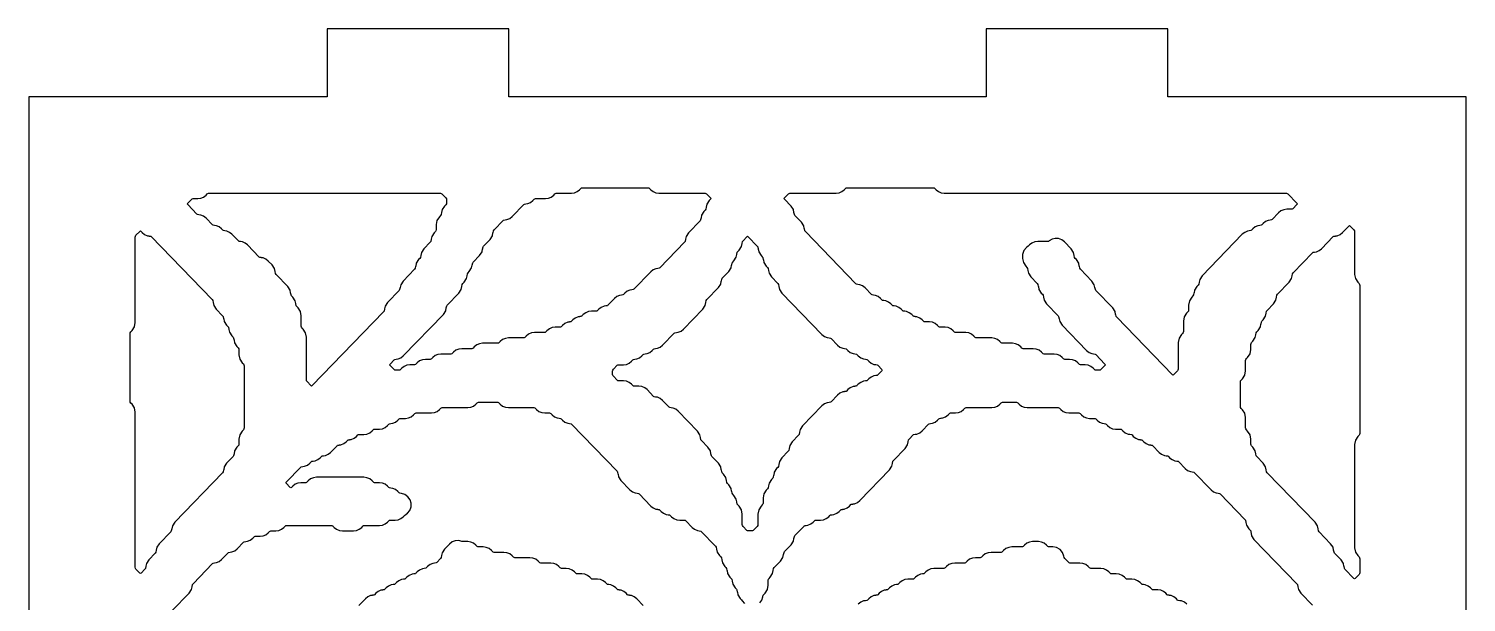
# Model space of a CAD drawing. Header units: millimetres. Extents: x 10 to 410, y 18 to 283.
# Drawn here: x 10 to 73.3, y 121.8 to 147 of the extents above; entities that cross this region are included whole.
import ezdxf

# ---------------------------------------------------------------- set-up
doc = ezdxf.new("R2010")
doc.units = ezdxf.units.MM
doc.layers.add('CUT', color=1, linetype='Continuous')

msp = doc.modelspace()

# ---------------------------------------------------------------- linework, layer by layer
at = {"layer": 'CUT'}
for points in [[(52.134, 21), (60.134, 21), (60.134, 24), (73.2679, 24), (73.2679, 144), (60.134, 144), (60.134, 147), (52.134, 147), (52.134, 144), (31.134, 144), (31.134, 147), (23.134, 147), (23.134, 144), (10, 144), (10, 24), (23.134, 24), (23.134, 21), (31.134, 21), (31.134, 24), (52.134, 24)], [(26.0809, 132.4307), (26.1059, 132.4505), (26.1707, 132.4592), (26.1704, 132.4614), (26.2527, 132.4725), (26.3753, 132.5244), (26.4799, 132.6069), (28.2471, 134.4314), (28.3514, 134.5916), (28.3759, 134.7176), (28.3787, 134.717), (28.3966, 134.8091), (28.4215, 134.8473), (28.9322, 135.3746), (29.0365, 135.5348), (29.0611, 135.6607), (29.0639, 135.6602), (29.0818, 135.7523), (29.1066, 135.7904), (29.1606, 135.8462), (29.2649, 136.0064), (29.2894, 136.1323), (29.2922, 136.1318), (29.3102, 136.2238), (29.335, 136.262), (29.389, 136.3177), (29.4933, 136.478), (29.5178, 136.6039), (29.5206, 136.6034), (29.5385, 136.6954), (29.5634, 136.7336), (29.8457, 137.0251), (29.95, 137.1853), (29.9746, 137.3113), (29.9774, 137.3107), (29.9953, 137.4028), (30.0202, 137.441), (30.3025, 137.7325), (30.4068, 137.8927), (30.4313, 138.0186), (30.4341, 138.0181), (30.4521, 138.1102), (30.4769, 138.1483), (30.8769, 138.5612), (30.9019, 138.581), (30.9667, 138.5897), (30.9664, 138.5919), (31.0487, 138.603), (31.1713, 138.6549), (31.2759, 138.7374), (31.7904, 139.2686), (31.8154, 139.2884), (31.8802, 139.2971), (31.8799, 139.2993), (31.9622, 139.3104), (32.0848, 139.3623), (32.1894, 139.4448), (32.2471, 139.5044), (32.2722, 139.5242), (32.3038, 139.5284), (32.7437, 139.5284), (32.8757, 139.5462), (32.9983, 139.5981), (33.1029, 139.6806), (33.1607, 139.7402), (33.1857, 139.76), (33.2174, 139.7642), (33.8856, 139.7642), (34.0176, 139.7819), (34.1402, 139.8339), (34.2448, 139.9163), (34.3026, 139.976), (34.3276, 139.9957), (34.3593, 140), (37.2613, 140), (37.293, 139.9957), (37.318, 139.976), (37.3758, 139.9163), (37.4803, 139.8339), (37.603, 139.7819), (37.7349, 139.7642), (39.7735, 139.7642), (39.8051, 139.76), (39.8302, 139.7402), (40.0085, 139.5561), (40.0281, 139.5284), (40.0085, 139.5007), (39.9478, 139.438), (39.8435, 139.2778), (39.819, 139.1519), (39.8162, 139.1524), (39.7982, 139.0604), (39.7734, 139.0222), (39.7194, 138.9665), (39.6151, 138.8063), (39.5906, 138.6803), (39.5878, 138.6809), (39.5698, 138.5888), (39.545, 138.5506), (39.0343, 138.0233), (38.93, 137.8631), (38.9054, 137.7371), (38.9026, 137.7377), (38.8847, 137.6456), (38.8599, 137.6075), (37.7748, 136.4872), (37.7497, 136.4674), (37.6849, 136.4587), (37.6852, 136.4565), (37.603, 136.4454), (37.4803, 136.3935), (37.3758, 136.311), (36.6329, 135.544), (36.6078, 135.5243), (36.543, 135.5155), (36.5433, 135.5133), (36.4611, 135.5023), (36.3384, 135.4503), (36.2339, 135.3679), (36.1761, 135.3082), (36.1511, 135.2885), (36.0863, 135.2798), (36.0866, 135.2775), (36.0043, 135.2665), (35.8817, 135.2145), (35.7771, 135.1321), (35.491, 134.8367), (35.4659, 134.8169), (35.4011, 134.8082), (35.4014, 134.806), (35.3192, 134.7949), (35.1965, 134.743), (35.092, 134.6605), (35.0342, 134.6009), (35.0092, 134.5811), (34.9775, 134.5768), (34.766, 134.5768), (34.634, 134.5591), (34.5114, 134.5072), (34.4068, 134.4247), (34.3491, 134.3651), (34.324, 134.3453), (34.2592, 134.3366), (34.2595, 134.3344), (34.1773, 134.3233), (34.0546, 134.2714), (33.9501, 134.1889), (33.8923, 134.1293), (33.8673, 134.1095), (33.8025, 134.1008), (33.8028, 134.0986), (33.7205, 134.0875), (33.5979, 134.0356), (33.4933, 133.9531), (33.4356, 133.8935), (33.4105, 133.8737), (33.3789, 133.8695), (33.1673, 133.8695), (33.0354, 133.8517), (32.9127, 133.7998), (32.8082, 133.7173), (32.7504, 133.6577), (32.7254, 133.6379), (32.6937, 133.6337), (32.2538, 133.6337), (32.1218, 133.616), (31.9992, 133.564), (31.8947, 133.4815), (31.8369, 133.4219), (31.8118, 133.4021), (31.7802, 133.3979), (31.1119, 133.3979), (30.9799, 133.3802), (30.8573, 133.3282), (30.7528, 133.2458), (30.695, 133.1861), (30.6699, 133.1664), (30.6383, 133.1621), (29.97, 133.1621), (29.838, 133.1444), (29.7154, 133.0924), (29.6109, 133.01), (29.5531, 132.9503), (29.528, 132.9306), (29.4964, 132.9263), (29.0565, 132.9263), (28.9245, 132.9086), (28.8019, 132.8566), (28.6973, 132.7742), (28.6396, 132.7145), (28.6145, 132.6948), (28.5829, 132.6905), (28.143, 132.6905), (28.011, 132.6728), (27.8884, 132.6209), (27.7838, 132.5384), (27.7261, 132.4788), (27.701, 132.459), (27.6694, 132.4547), (27.4578, 132.4547), (27.3259, 132.437), (27.2032, 132.3851), (27.0987, 132.3026), (27.0409, 132.243), (27.0159, 132.2232), (26.9842, 132.2189), (26.7727, 132.2189), (26.6407, 132.2012), (26.5181, 132.1493), (26.4135, 132.0668), (26.3558, 132.0072), (26.3307, 131.9874), (26.2991, 131.9832), (26.1376, 131.9832), (26.1059, 131.9874), (26.0809, 132.0072), (25.9026, 132.1913), (25.883, 132.2189), (25.9026, 132.2466)], [(43.4377, 139.7402), (43.4628, 139.76), (43.4945, 139.7642), (45.533, 139.7642), (45.665, 139.7819), (45.7876, 139.8339), (45.8922, 139.9163), (45.9499, 139.976), (45.975, 139.9957), (46.0066, 140), (49.8222, 140), (49.8539, 139.9957), (49.8789, 139.976), (49.9367, 139.9163), (50.0412, 139.8339), (50.1639, 139.7819), (50.2958, 139.7642), (65.3521, 139.7642), (65.3837, 139.76), (65.4088, 139.7402), (65.8154, 139.3203), (65.835, 139.2926), (65.8154, 139.2649), (65.6371, 139.0809), (65.6121, 139.0611), (65.5804, 139.0568), (65.3689, 139.0568), (65.2369, 139.0391), (65.1143, 138.9872), (65.0098, 138.9047), (64.7236, 138.6093), (64.6985, 138.5895), (64.6338, 138.5808), (64.6341, 138.5786), (64.5518, 138.5675), (64.4292, 138.5156), (64.3246, 138.4331), (64.2669, 138.3735), (64.2418, 138.3537), (64.177, 138.345), (64.1773, 138.3428), (64.095, 138.3317), (63.9724, 138.2798), (63.8679, 138.1973), (63.8101, 138.1377), (63.785, 138.1179), (63.7202, 138.1092), (63.7205, 138.107), (63.6383, 138.096), (63.5157, 138.044), (63.4111, 137.9615), (61.6439, 136.137), (61.5396, 135.9768), (61.515, 135.8508), (61.5123, 135.8514), (61.4943, 135.7593), (61.4695, 135.7211), (61.4155, 135.6654), (61.3112, 135.5052), (61.2867, 135.3793), (61.2839, 135.3798), (61.2659, 135.2877), (61.2411, 135.2496), (61.1871, 135.1938), (61.0828, 135.0336), (61.0463, 134.846), (61.0463, 134.6251), (61.0376, 134.5804), (61.0127, 134.5422), (60.9587, 134.4865), (60.8544, 134.3263), (60.8179, 134.1386), (60.8179, 133.6819), (60.8092, 133.6372), (60.7843, 133.599), (60.7304, 133.5433), (60.6261, 133.3831), (60.5895, 133.1954), (60.5895, 132.0314), (60.5808, 131.9867), (60.5559, 131.9485), (60.3891, 131.7762), (60.3611, 131.7554), (60.3332, 131.7762), (57.8825, 134.3064), (57.8577, 134.3446), (57.8397, 134.4366), (57.8369, 134.4361), (57.8124, 134.562), (57.7081, 134.7223), (56.969, 135.4854), (56.9441, 135.5235), (56.9262, 135.6156), (56.9234, 135.615), (56.8989, 135.741), (56.7946, 135.9012), (56.2839, 136.4285), (56.259, 136.4667), (56.2411, 136.5587), (56.2383, 136.5582), (56.2137, 136.6841), (56.1094, 136.8444), (56.0555, 136.9001), (56.0306, 136.9383), (56.0127, 137.0303), (56.0099, 137.0298), (55.9854, 137.1557), (55.8811, 137.3159), (55.5795, 137.6273), (55.4634, 137.7164), (55.3264, 137.768), (55.1803, 137.7778), (55.0377, 137.7449), (54.9107, 137.672), (54.8782, 137.6464), (54.8466, 137.6421), (54.4067, 137.6421), (54.2747, 137.6244), (54.1521, 137.5724), (54.0475, 137.49), (53.9898, 137.4303), (53.9193, 137.3747), (53.7995, 137.2383), (53.7363, 137.0681), (53.7381, 136.8865), (53.7473, 136.8391), (53.7501, 136.8397), (53.7747, 136.7137), (53.879, 136.5535), (53.9329, 136.4978), (53.9578, 136.4596), (53.9757, 136.3676), (53.9785, 136.3681), (54.003, 136.2422), (54.1073, 136.082), (54.3897, 135.7904), (54.4145, 135.7523), (54.4325, 135.6602), (54.4353, 135.6607), (54.4598, 135.5348), (54.5641, 135.3746), (54.6181, 135.3189), (54.6429, 135.2807), (54.6609, 135.1886), (54.6636, 135.1892), (54.6882, 135.0632), (54.7925, 134.903), (55.3032, 134.3757), (55.3281, 134.3375), (55.346, 134.2455), (55.3488, 134.246), (55.3733, 134.1201), (55.4776, 133.9598), (56.5597, 132.8427), (56.6643, 132.7602), (56.7869, 132.7083), (56.8691, 132.6972), (56.8688, 132.695), (56.9336, 132.6863), (56.9587, 132.6665), (57.3654, 132.2466), (57.385, 132.2189), (57.3654, 132.1913), (57.1871, 132.0072), (57.162, 131.9874), (57.1304, 131.9832), (56.9689, 131.9832), (56.9372, 131.9874), (56.9122, 132.0072), (56.8544, 132.0668), (56.7498, 132.1493), (56.6272, 132.2012), (56.4953, 132.2189), (56.2837, 132.2189), (56.2521, 132.2232), (56.227, 132.243), (56.1693, 132.3026), (56.0647, 132.3851), (55.9421, 132.437), (55.8101, 132.4547), (55.5986, 132.4547), (55.567, 132.459), (55.5419, 132.4788), (55.4841, 132.5384), (55.3796, 132.6209), (55.257, 132.6728), (55.125, 132.6905), (54.6851, 132.6905), (54.6534, 132.6948), (54.6284, 132.7145), (54.5706, 132.7742), (54.466, 132.8566), (54.3434, 132.9086), (54.2115, 132.9263), (53.7716, 132.9263), (53.7399, 132.9306), (53.7148, 132.9503), (53.6571, 133.01), (53.5525, 133.0924), (53.4299, 133.1444), (53.2979, 133.1621), (52.858, 133.1621), (52.8264, 133.1664), (52.8013, 133.1861), (52.7436, 133.2458), (52.639, 133.3282), (52.5164, 133.3802), (52.3844, 133.3979), (51.7161, 133.3979), (51.6845, 133.4021), (51.6594, 133.4219), (51.6017, 133.4815), (51.4971, 133.564), (51.3745, 133.616), (51.2425, 133.6337), (50.8026, 133.6337), (50.771, 133.6379), (50.7459, 133.6577), (50.6881, 133.7173), (50.5836, 133.7998), (50.461, 133.8517), (50.329, 133.8695), (50.1175, 133.8695), (50.0858, 133.8737), (50.0608, 133.8935), (50.003, 133.9531), (49.8984, 134.0356), (49.7758, 134.0875), (49.6439, 134.1053), (49.4323, 134.1053), (49.4007, 134.1095), (49.3756, 134.1293), (49.3179, 134.1889), (49.2133, 134.2714), (49.0907, 134.3233), (49.0084, 134.3344), (49.0087, 134.3366), (48.9439, 134.3453), (48.9189, 134.3651), (48.8611, 134.4247), (48.7565, 134.5072), (48.6339, 134.5591), (48.5517, 134.5702), (48.552, 134.5724), (48.4872, 134.5811), (48.4621, 134.6009), (48.4043, 134.6605), (48.2998, 134.743), (48.1772, 134.7949), (48.0949, 134.806), (48.0952, 134.8082), (48.0304, 134.8169), (48.0053, 134.8367), (47.9476, 134.8963), (47.843, 134.9787), (47.7204, 135.0307), (47.6381, 135.0417), (47.6384, 135.044), (47.5737, 135.0527), (47.5486, 135.0724), (47.4908, 135.1321), (47.3863, 135.2145), (47.2637, 135.2665), (47.1814, 135.2775), (47.1817, 135.2798), (47.1169, 135.2885), (47.0918, 135.3082), (46.8057, 135.6037), (46.7011, 135.6861), (46.5785, 135.7381), (46.4962, 135.7491), (46.4965, 135.7513), (46.4318, 135.76), (46.4067, 135.7798), (44.1797, 138.079), (44.1549, 138.1172), (44.1369, 138.2093), (44.1341, 138.2087), (44.1096, 138.3347), (44.0053, 138.4949), (43.723, 138.7864), (43.6981, 138.8246), (43.6802, 138.9166), (43.6774, 138.9161), (43.6528, 139.042), (43.5485, 139.2023), (43.2595, 139.5007), (43.2399, 139.5284), (43.2595, 139.5561)], [(17.1741, 139.5044), (17.1991, 139.5242), (17.2308, 139.5284), (17.4423, 139.5284), (17.5743, 139.5462), (17.6969, 139.5981), (17.8014, 139.6806), (17.8592, 139.7402), (17.8843, 139.76), (17.9159, 139.7642), (28.1261, 139.7642), (28.1578, 139.76), (28.1828, 139.7402), (28.3544, 139.5631), (28.3792, 139.5249), (28.3879, 139.4802), (28.3879, 139.3409), (28.3792, 139.2962), (28.3544, 139.258), (28.3004, 139.2023), (28.1961, 139.042), (28.1716, 138.9161), (28.1688, 138.9166), (28.1508, 138.8246), (28.126, 138.7864), (28.072, 138.7307), (27.9677, 138.5705), (27.9312, 138.3828), (27.9312, 138.1619), (27.9225, 138.1172), (27.8976, 138.079), (27.8436, 138.0233), (27.7393, 137.8631), (27.7148, 137.7371), (27.712, 137.7377), (27.6941, 137.6456), (27.6692, 137.6075), (27.3869, 137.3159), (27.2826, 137.1557), (27.2581, 137.0298), (27.2553, 137.0303), (27.2373, 136.9383), (27.2125, 136.9001), (27.1585, 136.8444), (27.0542, 136.6841), (27.0297, 136.5582), (27.0269, 136.5587), (27.0089, 136.4667), (26.9841, 136.4285), (26.4734, 135.9012), (26.3691, 135.741), (26.3445, 135.615), (26.3417, 135.6156), (26.3238, 135.5235), (26.299, 135.4854), (25.7882, 134.958), (25.6839, 134.7978), (25.6594, 134.6719), (25.6566, 134.6724), (25.6387, 134.5804), (25.6138, 134.5422), (22.478, 131.3046), (22.4501, 131.2838), (22.4221, 131.3046), (22.2552, 131.4769), (22.2304, 131.5151), (22.2217, 131.5598), (22.2217, 133.4312), (22.1851, 133.6189), (22.0808, 133.7791), (22.0269, 133.8348), (22.002, 133.873), (21.9933, 133.9177), (21.9933, 134.3744), (21.9568, 134.562), (21.8524, 134.7223), (21.7985, 134.778), (21.7736, 134.8162), (21.7557, 134.9082), (21.7529, 134.9077), (21.7284, 135.0336), (21.6241, 135.1938), (21.5701, 135.2496), (21.5452, 135.2877), (21.5273, 135.3798), (21.5245, 135.3793), (21.5, 135.5052), (21.3957, 135.6654), (20.885, 136.1927), (20.8601, 136.2309), (20.8422, 136.323), (20.8394, 136.3224), (20.8149, 136.4484), (20.7106, 136.6086), (20.542, 136.7826), (20.4374, 136.8651), (20.3148, 136.917), (20.2325, 136.9281), (20.2328, 136.9303), (20.1681, 136.939), (20.143, 136.9588), (19.6285, 137.49), (19.5239, 137.5724), (19.4013, 137.6244), (19.319, 137.6354), (19.3193, 137.6377), (19.2545, 137.6464), (19.2295, 137.6661), (18.9433, 137.9615), (18.8388, 138.044), (18.7162, 138.096), (18.6339, 138.107), (18.6342, 138.1092), (18.5694, 138.1179), (18.5443, 138.1377), (18.4866, 138.1973), (18.382, 138.2798), (18.2594, 138.3317), (18.1771, 138.3428), (18.1774, 138.345), (18.1126, 138.3537), (18.0876, 138.3735), (17.8014, 138.6689), (17.6969, 138.7514), (17.5743, 138.8033), (17.492, 138.8144), (17.4923, 138.8166), (17.4275, 138.8253), (17.4024, 138.8451), (16.9958, 139.2649), (16.9762, 139.2926), (16.9958, 139.3203)], [(14.4568, 130.6167), (14.4568, 133.5854), (14.4655, 133.6302), (14.4903, 133.6683), (14.5443, 133.7241), (14.6486, 133.8843), (14.6851, 134.0719), (14.6851, 137.8297), (14.6938, 137.8744), (14.7187, 137.9125), (14.8856, 138.0848), (14.9135, 138.1057), (14.9415, 138.0848), (14.9945, 138.03), (15.0991, 137.9476), (15.2217, 137.8956), (15.304, 137.8846), (15.3037, 137.8823), (15.3685, 137.8736), (15.3935, 137.8539), (18.0773, 135.0831), (18.1021, 135.0449), (18.1201, 134.9528), (18.1229, 134.9534), (18.1474, 134.8274), (18.2517, 134.6672), (18.534, 134.3757), (18.5589, 134.3375), (18.5768, 134.2455), (18.5796, 134.246), (18.6041, 134.1201), (18.7084, 133.9598), (18.7624, 133.9041), (18.7873, 133.8659), (18.8052, 133.7739), (18.808, 133.7744), (18.8325, 133.6485), (18.9368, 133.4883), (18.9908, 133.4325), (19.0157, 133.3944), (19.0336, 133.3023), (19.0364, 133.3029), (19.0609, 133.1769), (19.1652, 133.0167), (19.2192, 132.961), (19.244, 132.9228), (19.2527, 132.8781), (19.2527, 132.6572), (19.2893, 132.4695), (19.3936, 132.3093), (19.4476, 132.2536), (19.4724, 132.2154), (19.4811, 132.1707), (19.4811, 129.4377), (19.4724, 129.393), (19.4476, 129.3548), (19.3936, 129.2991), (19.2893, 129.1389), (19.2527, 128.9512), (19.2527, 128.7303), (19.244, 128.6856), (19.2192, 128.6475), (19.1652, 128.5917), (19.0609, 128.4315), (19.0364, 128.3056), (19.0336, 128.3061), (19.0157, 128.2141), (18.9908, 128.1759), (18.7084, 127.8844), (18.6041, 127.7241), (18.5796, 127.5982), (18.5768, 127.5987), (18.5589, 127.5067), (18.534, 127.4685), (16.4246, 125.2907), (16.3203, 125.1305), (16.2958, 125.0045), (16.293, 125.0051), (16.2751, 124.913), (16.2502, 124.8748), (15.7395, 124.3475), (15.6352, 124.1873), (15.6107, 124.0614), (15.6079, 124.0619), (15.59, 123.9698), (15.5651, 123.9317), (15.2827, 123.6402), (15.1784, 123.4799), (15.1539, 123.354), (15.1511, 123.3545), (15.1332, 123.2625), (15.1083, 123.2243), (14.9415, 123.052), (14.9135, 123.0312), (14.8856, 123.052), (14.7187, 123.2243), (14.6938, 123.2625), (14.6851, 123.3072), (14.6851, 130.1302), (14.6486, 130.3178), (14.5443, 130.478), (14.4903, 130.5338), (14.4655, 130.5719)], [(63.8744, 128.5917), (63.8204, 128.6475), (63.7955, 128.6856), (63.7868, 128.7303), (63.7868, 128.9512), (63.7503, 129.1389), (63.646, 129.2991), (63.592, 129.3548), (63.5672, 129.393), (63.5585, 129.4377), (63.5585, 129.8944), (63.5219, 130.082), (63.4176, 130.2423), (63.3636, 130.298), (63.3388, 130.3362), (63.3301, 130.3809), (63.3301, 131.4633), (63.3388, 131.5081), (63.3636, 131.5462), (63.4176, 131.602), (63.5219, 131.7622), (63.5585, 131.9498), (63.5585, 132.4065), (63.5672, 132.4512), (63.592, 132.4894), (63.646, 132.5451), (63.7503, 132.7053), (63.7868, 132.893), (63.7868, 133.1139), (63.7955, 133.1586), (63.8204, 133.1968), (63.8744, 133.2525), (63.9787, 133.4127), (64.0032, 133.5386), (64.006, 133.5381), (64.0239, 133.6302), (64.0488, 133.6683), (64.1027, 133.7241), (64.207, 133.8843), (64.2316, 134.0102), (64.2344, 134.0097), (64.2523, 134.1017), (64.2772, 134.1399), (64.3311, 134.1956), (64.4354, 134.3559), (64.46, 134.4818), (64.4627, 134.4813), (64.4807, 134.5733), (64.5055, 134.6115), (64.7879, 134.903), (64.8922, 135.0632), (64.9167, 135.1892), (64.9195, 135.1886), (64.9374, 135.2807), (64.9623, 135.3189), (65.473, 135.8462), (65.5773, 136.0064), (65.6019, 136.1323), (65.6046, 136.1318), (65.6226, 136.2238), (65.6474, 136.262), (66.5041, 137.1465), (66.5292, 137.1663), (66.594, 137.175), (66.5937, 137.1772), (66.6759, 137.1883), (66.7986, 137.2402), (66.9031, 137.3227), (67.4176, 137.8539), (67.4427, 137.8736), (67.5075, 137.8823), (67.5072, 137.8846), (67.5895, 137.8956), (67.7121, 137.9476), (67.8166, 138.03), (68.0981, 138.3206), (68.126, 138.3415), (68.154, 138.3206), (68.3209, 138.1483), (68.3457, 138.1102), (68.3544, 138.0654), (68.3544, 136.194), (68.391, 136.0064), (68.4953, 135.8462), (68.5492, 135.7904), (68.5741, 135.7523), (68.5828, 135.7076), (68.5828, 129.2019), (68.5741, 129.1572), (68.5492, 129.119), (68.4953, 129.0633), (68.391, 128.9031), (68.3544, 128.7154), (68.3544, 124.1688), (68.391, 123.9811), (68.4953, 123.8209), (68.5492, 123.7652), (68.5741, 123.727), (68.5828, 123.6823), (68.5828, 123.0714), (68.5741, 123.0267), (68.5492, 122.9885), (68.3824, 122.8162), (68.3544, 122.7954), (68.3265, 122.8162), (67.9312, 123.2243), (67.9064, 123.2625), (67.8884, 123.3545), (67.8857, 123.354), (67.8611, 123.4799), (67.7568, 123.6402), (67.4745, 123.9317), (67.4496, 123.9698), (67.4317, 124.0619), (67.4289, 124.0614), (67.4044, 124.1873), (67.3001, 124.3475), (66.7893, 124.8748), (66.7645, 124.913), (66.7465, 125.0051), (66.7438, 125.0045), (66.7192, 125.1305), (66.6149, 125.2907), (64.5055, 127.4685), (64.4807, 127.5067), (64.4627, 127.5987), (64.46, 127.5982), (64.4354, 127.7241), (64.3311, 127.8844), (64.0488, 128.1759), (64.0239, 128.2141), (64.006, 128.3061), (64.0032, 128.3056), (63.9787, 128.4315)], [(36.1694, 132.2189), (36.3014, 132.2367), (36.424, 132.2886), (36.5286, 132.3711), (36.5864, 132.4307), (36.6114, 132.4505), (36.6762, 132.4592), (36.6759, 132.4614), (36.7582, 132.4725), (36.8808, 132.5244), (36.9853, 132.6069), (37.0431, 132.6665), (37.0682, 132.6863), (37.133, 132.695), (37.1327, 132.6972), (37.2149, 132.7083), (37.3376, 132.7602), (37.4421, 132.8427), (37.4999, 132.9023), (37.5249, 132.9221), (37.5897, 132.9308), (37.5894, 132.933), (37.6717, 132.944), (37.7943, 132.996), (37.8989, 133.0785), (38.4134, 133.6097), (38.4385, 133.6294), (38.5032, 133.6381), (38.5029, 133.6404), (38.5852, 133.6514), (38.7078, 133.7034), (38.8124, 133.7858), (39.6661, 134.6672), (39.7704, 134.8274), (39.7949, 134.9534), (39.7977, 134.9528), (39.8156, 135.0449), (39.8405, 135.0831), (40.3512, 135.6104), (40.4555, 135.7706), (40.4801, 135.8965), (40.4829, 135.896), (40.5008, 135.9881), (40.5256, 136.0262), (40.808, 136.3177), (40.9123, 136.478), (40.9368, 136.6039), (40.9396, 136.6034), (40.9575, 136.6954), (40.9824, 136.7336), (41.0364, 136.7893), (41.1407, 136.9495), (41.1652, 137.0755), (41.168, 137.0749), (41.1859, 137.167), (41.2108, 137.2052), (41.2647, 137.2609), (41.369, 137.4211), (41.3936, 137.5471), (41.3964, 137.5465), (41.4143, 137.6386), (41.4392, 137.6768), (41.606, 137.8491), (41.634, 137.8699), (41.6619, 137.8491), (42.0572, 137.441), (42.082, 137.4028), (42.1, 137.3107), (42.1028, 137.3113), (42.1273, 137.1853), (42.2316, 137.0251), (42.2856, 136.9694), (42.3104, 136.9312), (42.3283, 136.8391), (42.3311, 136.8397), (42.3557, 136.7137), (42.46, 136.5535), (42.5139, 136.4978), (42.5388, 136.4596), (42.5567, 136.3676), (42.5595, 136.3681), (42.584, 136.2422), (42.6883, 136.082), (42.9707, 135.7904), (42.9955, 135.7523), (43.0135, 135.6602), (43.0163, 135.6607), (43.0408, 135.5348), (43.1451, 135.3746), (44.9123, 133.55), (45.0169, 133.4676), (45.1395, 133.4156), (45.2218, 133.4046), (45.2215, 133.4023), (45.2863, 133.3936), (45.3113, 133.3739), (45.5975, 133.0785), (45.702, 132.996), (45.8246, 132.944), (45.9069, 132.933), (45.9066, 132.9308), (45.9714, 132.9221), (45.9965, 132.9023), (46.0542, 132.8427), (46.1588, 132.7602), (46.2814, 132.7083), (46.3637, 132.6972), (46.3634, 132.695), (46.4282, 132.6863), (46.4532, 132.6665), (46.511, 132.6069), (46.6155, 132.5244), (46.7382, 132.4725), (46.8204, 132.4614), (46.8201, 132.4592), (46.8849, 132.4505), (46.91, 132.4307), (46.9677, 132.3711), (47.0723, 132.2886), (47.1949, 132.2367), (47.2772, 132.2256), (47.2769, 132.2234), (47.3417, 132.2147), (47.3667, 132.1949), (47.545, 132.0108), (47.5646, 131.9832), (47.545, 131.9555), (47.3667, 131.7714), (47.3417, 131.7516), (47.2769, 131.7429), (47.2772, 131.7407), (47.1949, 131.7296), (47.0723, 131.6777), (46.9677, 131.5952), (46.91, 131.5356), (46.8849, 131.5158), (46.8201, 131.5071), (46.8204, 131.5049), (46.7382, 131.4938), (46.6155, 131.4419), (46.511, 131.3594), (46.4532, 131.2998), (46.4282, 131.28), (46.3634, 131.2713), (46.3637, 131.2691), (46.2814, 131.2581), (46.1588, 131.2061), (46.0542, 131.1237), (45.9965, 131.064), (45.9714, 131.0443), (45.9066, 131.0355), (45.9069, 131.0333), (45.8246, 131.0223), (45.702, 130.9703), (45.5975, 130.8879), (45.3113, 130.5924), (45.2863, 130.5727), (45.2215, 130.564), (45.2218, 130.5617), (45.1395, 130.5507), (45.0169, 130.4987), (44.9123, 130.4163), (44.0586, 129.5349), (43.9543, 129.3747), (43.9298, 129.2487), (43.927, 129.2493), (43.9091, 129.1572), (43.8842, 129.119), (43.6019, 128.8275), (43.4976, 128.6673), (43.473, 128.5414), (43.4702, 128.5419), (43.4523, 128.4498), (43.4275, 128.4117), (43.1451, 128.1202), (43.0408, 127.9599), (43.0163, 127.834), (43.0135, 127.8345), (42.9955, 127.7425), (42.9707, 127.7043), (42.9167, 127.6486), (42.8124, 127.4884), (42.7879, 127.3624), (42.7851, 127.363), (42.7672, 127.2709), (42.7423, 127.2327), (42.6883, 127.177), (42.584, 127.0168), (42.5595, 126.8908), (42.5567, 126.8914), (42.5388, 126.7993), (42.5139, 126.7611), (42.46, 126.7054), (42.3557, 126.5452), (42.3191, 126.3576), (42.3191, 126.1367), (42.3104, 126.0919), (42.2856, 126.0538), (42.2316, 125.998), (42.1273, 125.8378), (42.0907, 125.6502), (42.0907, 125.1935), (42.082, 125.1488), (42.0572, 125.1106), (41.8856, 124.9335), (41.8606, 124.9137), (41.8289, 124.9095), (41.6674, 124.9095), (41.6358, 124.9137), (41.6107, 124.9335), (41.4392, 125.1106), (41.4143, 125.1488), (41.4056, 125.1935), (41.4056, 125.6502), (41.369, 125.8378), (41.2647, 125.998), (41.2108, 126.0538), (41.1859, 126.0919), (41.168, 126.184), (41.1652, 126.1835), (41.1407, 126.3094), (41.0364, 126.4696), (40.9824, 126.5254), (40.9575, 126.5635), (40.9396, 126.6556), (40.9368, 126.655), (40.9123, 126.781), (40.808, 126.9412), (40.754, 126.9969), (40.7292, 127.0351), (40.7112, 127.1272), (40.7084, 127.1266), (40.6839, 127.2526), (40.5796, 127.4128), (40.5256, 127.4685), (40.5008, 127.5067), (40.4829, 127.5987), (40.4801, 127.5982), (40.4555, 127.7241), (40.3512, 127.8844), (40.0689, 128.1759), (40.044, 128.2141), (40.0261, 128.3061), (40.0233, 128.3056), (39.9988, 128.4315), (39.8945, 128.5917), (39.6121, 128.8832), (39.5873, 128.9214), (39.5693, 129.0135), (39.5665, 129.0129), (39.542, 129.1389), (39.4377, 129.2991), (38.584, 130.1805), (38.4795, 130.263), (38.3568, 130.3149), (38.2746, 130.326), (38.2749, 130.3282), (38.2101, 130.3369), (38.185, 130.3567), (37.8989, 130.6521), (37.7943, 130.7345), (37.6717, 130.7865), (37.5894, 130.7975), (37.5897, 130.7998), (37.5249, 130.8085), (37.4999, 130.8282), (37.2137, 131.1237), (37.1092, 131.2061), (36.9866, 131.2581), (36.8546, 131.2758), (36.6431, 131.2758), (36.6114, 131.28), (36.5864, 131.2998), (36.5286, 131.3594), (36.424, 131.4419), (36.3014, 131.4938), (36.1694, 131.5116), (35.9579, 131.5116), (35.9263, 131.5158), (35.9012, 131.5356), (35.7297, 131.7127), (35.7048, 131.7509), (35.6961, 131.7956), (35.6961, 131.9349), (35.7048, 131.9796), (35.7297, 132.0178), (35.9012, 132.1949), (35.9263, 132.2147), (35.9579, 132.2189)]]:
    msp.add_lwpolyline(points, close=True, dxfattribs=at)
for points in [[(16.3174, 121.4073), (17.0565, 122.1704), (17.1608, 122.3306), (17.1853, 122.4565), (17.1881, 122.456), (17.206, 122.5481), (17.2309, 122.5862), (18.0876, 123.4707), (18.1126, 123.4905), (18.1774, 123.4992), (18.1771, 123.5014), (18.2594, 123.5125), (18.382, 123.5644), (18.4866, 123.6469), (18.7727, 123.9423), (18.7978, 123.9621), (18.8626, 123.9708), (18.8623, 123.973), (18.9445, 123.984), (19.0672, 124.036), (19.1717, 124.1185), (19.4579, 124.4139), (19.4829, 124.4336), (19.5477, 124.4423), (19.5474, 124.4446), (19.6297, 124.4556), (19.7523, 124.5076), (19.8569, 124.59), (19.9146, 124.6497), (19.9397, 124.6694), (19.9713, 124.6737), (20.1828, 124.6737), (20.3148, 124.6914), (20.4374, 124.7434), (20.542, 124.8258), (20.5998, 124.8855), (20.6248, 124.9052), (20.6565, 124.9095), (20.868, 124.9095), (21, 124.9272), (21.1226, 124.9791), (21.2271, 125.0616), (21.2849, 125.1212), (21.31, 125.141), (21.3416, 125.1453), (23.3301, 125.1453), (23.3618, 125.141), (23.3868, 125.1212), (23.4446, 125.0616), (23.5492, 124.9791), (23.6718, 124.9272), (23.8038, 124.9095), (24.2937, 124.9095), (24.4257, 124.9272), (24.5483, 124.9791), (24.6528, 125.0616), (24.7106, 125.1212), (24.7357, 125.141), (24.7673, 125.1453), (25.4356, 125.1453), (25.5676, 125.163), (25.6902, 125.2149), (25.7947, 125.2974), (25.8525, 125.357), (25.8776, 125.3768), (25.9092, 125.3811), (26.1207, 125.3811), (26.2527, 125.3988), (26.3753, 125.4507), (26.4799, 125.5332), (26.5376, 125.5928), (26.6054, 125.6462), (26.6689, 125.6864), (26.7712, 125.8127), (26.8275, 125.9651), (26.832, 126.1276), (26.7842, 126.2828), (26.6891, 126.4146), (26.5568, 126.5089), (26.4012, 126.5558), (26.3339, 126.5646), (26.3093, 126.584), (26.2515, 126.6437), (26.1469, 126.7261), (26.0243, 126.7781), (25.942, 126.7891), (25.9423, 126.7913), (25.8776, 126.8), (25.8525, 126.8198), (25.7947, 126.8794), (25.6902, 126.9619), (25.5676, 127.0138), (25.4356, 127.0316), (25.2241, 127.0316), (25.1924, 127.0358), (25.1674, 127.0556), (25.1096, 127.1152), (25.005, 127.1977), (24.8824, 127.2496), (24.7504, 127.2674), (22.6619, 127.2674), (22.5299, 127.2496), (22.4073, 127.1977), (22.3027, 127.1152), (22.2449, 127.0556), (22.2199, 127.0358), (22.1882, 127.0316), (21.9767, 127.0316), (21.8447, 127.0138), (21.7221, 126.9619), (21.6176, 126.8794), (21.5645, 126.8246), (21.5365, 126.8038), (21.5086, 126.8246), (21.335, 127.0039), (21.3154, 127.0316), (21.335, 127.0593), (21.97, 127.7149), (21.9951, 127.7347), (22.0599, 127.7434), (22.0596, 127.7456), (22.1419, 127.7567), (22.2645, 127.8086), (22.369, 127.8911), (22.4268, 127.9507), (22.4519, 127.9705), (22.5166, 127.9792), (22.5163, 127.9814), (22.5986, 127.9925), (22.7212, 128.0444), (22.8258, 128.1269), (22.8836, 128.1865), (22.9086, 128.2063), (22.9734, 128.215), (22.9731, 128.2172), (23.0554, 128.2283), (23.178, 128.2802), (23.2826, 128.3627), (23.5687, 128.6581), (23.5938, 128.6779), (23.6585, 128.6866), (23.6582, 128.6888), (23.7405, 128.6998), (23.8631, 128.7518), (23.9677, 128.8342), (24.0255, 128.8939), (24.0505, 128.9136), (24.1153, 128.9223), (24.115, 128.9246), (24.1973, 128.9356), (24.3199, 128.9876), (24.4245, 129.07), (24.4822, 129.1297), (24.5073, 129.1494), (24.5389, 129.1537), (24.7504, 129.1537), (24.8824, 129.1714), (25.005, 129.2234), (25.1096, 129.3058), (25.1674, 129.3655), (25.1924, 129.3852), (25.2241, 129.3895), (25.4356, 129.3895), (25.5676, 129.4072), (25.6902, 129.4591), (25.7947, 129.5416), (25.8525, 129.6012), (25.8776, 129.621), (25.9423, 129.6297), (25.942, 129.6319), (26.0243, 129.643), (26.1469, 129.6949), (26.2515, 129.7774), (26.3093, 129.837), (26.3343, 129.8568), (26.366, 129.8611), (26.5775, 129.8611), (26.7095, 129.8788), (26.8321, 129.9307), (26.9366, 130.0132), (26.9944, 130.0728), (27.0195, 130.0926), (27.0511, 130.0968), (27.7194, 130.0968), (27.8514, 130.1146), (27.974, 130.1665), (28.0785, 130.249), (28.1363, 130.3086), (28.1614, 130.3284), (28.193, 130.3326), (29.318, 130.3326), (29.45, 130.3504), (29.5726, 130.4023), (29.6772, 130.4848), (29.735, 130.5444), (29.76, 130.5642), (29.7917, 130.5684), (30.6383, 130.5684), (30.6699, 130.5642), (30.695, 130.5444), (30.7528, 130.4848), (30.8573, 130.4023), (30.9799, 130.3504), (31.1119, 130.3326), (32.237, 130.3326), (32.2686, 130.3284), (32.2937, 130.3086), (32.3514, 130.249), (32.456, 130.1665), (32.5786, 130.1146), (32.7106, 130.0968), (32.9221, 130.0968), (32.9537, 130.0926), (32.9788, 130.0728), (33.0366, 130.0132), (33.1411, 129.9307), (33.2637, 129.8788), (33.346, 129.8677), (33.3457, 129.8655), (33.4105, 129.8568), (33.4356, 129.837), (33.4933, 129.7774), (33.5979, 129.6949), (33.7205, 129.643), (33.8028, 129.6319), (33.8025, 129.6297), (33.8673, 129.621), (33.8923, 129.6012), (35.8909, 127.5378), (35.9158, 127.4996), (35.9337, 127.4076), (35.9365, 127.4081), (35.961, 127.2822), (36.0653, 127.122), (36.4623, 126.7121), (36.5668, 126.6297), (36.6894, 126.5777), (36.7717, 126.5667), (36.7714, 126.5645), (36.8362, 126.5557), (36.8613, 126.536), (37.3758, 126.0048), (37.4803, 125.9223), (37.603, 125.8704), (37.6852, 125.8593), (37.6849, 125.8571), (37.7497, 125.8484), (37.7748, 125.8286), (37.8325, 125.769), (37.9371, 125.6865), (38.0597, 125.6346), (38.142, 125.6235), (38.1417, 125.6213), (38.2065, 125.6126), (38.2315, 125.5928), (38.2893, 125.5332), (38.3939, 125.4507), (38.5165, 125.3988), (38.6485, 125.3811), (38.86, 125.3811), (38.8916, 125.3768), (38.9167, 125.357), (39.2028, 125.0616), (39.3074, 124.9791), (39.43, 124.9272), (39.5123, 124.9162), (39.512, 124.9139), (39.5768, 124.9052), (39.6018, 124.8855), (40.2301, 124.2368), (40.255, 124.1986), (40.2729, 124.1065), (40.2757, 124.1071), (40.3002, 123.9811), (40.4045, 123.8209), (40.4585, 123.7652), (40.4834, 123.727), (40.5013, 123.6349), (40.5041, 123.6355), (40.5286, 123.5095), (40.6329, 123.3493), (40.6869, 123.2936), (40.7117, 123.2554), (40.7297, 123.1634), (40.7325, 123.1639), (40.757, 123.038), (40.8613, 122.8777), (40.9153, 122.822), (40.9401, 122.7838), (40.9581, 122.6918), (40.9609, 122.6923), (40.9854, 122.5664), (41.0897, 122.4062), (41.1437, 122.3504), (41.1685, 122.3123), (41.1864, 122.2202), (41.1892, 122.2207), (41.2138, 122.0948), (41.3181, 121.9346), (41.372, 121.8789), (41.4044, 121.8292), (41.5024, 121.7187)], [(42.1769, 121.7484), (42.2648, 121.8672), (42.3142, 122.0064), (42.3278, 122.0765), (42.3527, 122.1146), (42.4066, 122.1704), (42.5109, 122.3306), (42.5475, 122.5182), (42.5475, 122.7391), (42.5562, 122.7838), (42.5811, 122.822), (42.635, 122.8777), (42.7393, 123.038), (42.7639, 123.1639), (42.7667, 123.1634), (42.7846, 123.2554), (42.8094, 123.2936), (43.0918, 123.5851), (43.1961, 123.7453), (43.2206, 123.8713), (43.2234, 123.8707), (43.2413, 123.9628), (43.2662, 124.001), (43.5485, 124.2925), (43.6528, 124.4527), (43.6774, 124.5786), (43.6802, 124.5781), (43.6981, 124.6702), (43.723, 124.7083), (44.1229, 125.1212), (44.148, 125.141), (44.2127, 125.1497), (44.2124, 125.1519), (44.2947, 125.163), (44.4173, 125.2149), (44.5219, 125.2974), (44.5796, 125.357), (44.6047, 125.3768), (44.6364, 125.3811), (44.8479, 125.3811), (44.9799, 125.3988), (45.1025, 125.4507), (45.207, 125.5332), (45.2648, 125.5928), (45.2899, 125.6126), (45.3546, 125.6213), (45.3543, 125.6235), (45.4366, 125.6346), (45.5592, 125.6865), (45.6638, 125.769), (45.7215, 125.8286), (45.7466, 125.8484), (45.8114, 125.8571), (45.8111, 125.8593), (45.8934, 125.8704), (46.016, 125.9223), (46.1205, 126.0048), (46.1783, 126.0644), (46.2034, 126.0842), (46.2682, 126.0929), (46.2679, 126.0951), (46.3501, 126.1062), (46.4727, 126.1581), (46.5773, 126.2406), (47.8878, 127.5935), (47.9921, 127.7537), (48.0166, 127.8797), (48.0194, 127.8791), (48.0373, 127.9712), (48.0622, 128.0094), (48.5729, 128.5367), (48.6772, 128.6969), (48.7017, 128.8229), (48.7045, 128.8223), (48.7225, 128.9144), (48.7473, 128.9525), (48.9189, 129.1297), (48.9439, 129.1494), (49.0087, 129.1581), (49.0084, 129.1604), (49.0907, 129.1714), (49.2133, 129.2234), (49.3179, 129.3058), (49.604, 129.6012), (49.6291, 129.621), (49.6939, 129.6297), (49.6936, 129.6319), (49.7758, 129.643), (49.8984, 129.6949), (50.003, 129.7774), (50.0608, 129.837), (50.0858, 129.8568), (50.1506, 129.8655), (50.1503, 129.8677), (50.2326, 129.8788), (50.3552, 129.9307), (50.4598, 130.0132), (50.5175, 130.0728), (50.5426, 130.0926), (50.5742, 130.0968), (50.7858, 130.0968), (50.9177, 130.1146), (51.0403, 130.1665), (51.1449, 130.249), (51.2027, 130.3086), (51.2277, 130.3284), (51.2594, 130.3326), (52.3844, 130.3326), (52.5164, 130.3504), (52.639, 130.4023), (52.7436, 130.4848), (52.8013, 130.5444), (52.8264, 130.5642), (52.858, 130.5684), (53.4763, 130.5684), (53.5079, 130.5642), (53.533, 130.5444), (53.5908, 130.4848), (53.6953, 130.4023), (53.8179, 130.3504), (53.9499, 130.3326), (55.3033, 130.3326), (55.335, 130.3284), (55.36, 130.3086), (55.4178, 130.249), (55.5224, 130.1665), (55.645, 130.1146), (55.7769, 130.0968), (56.2169, 130.0968), (56.2485, 130.0926), (56.2736, 130.0728), (56.3313, 130.0132), (56.4359, 129.9307), (56.5585, 129.8788), (56.6905, 129.8611), (56.902, 129.8611), (56.9336, 129.8568), (56.9587, 129.837), (57.0165, 129.7774), (57.121, 129.6949), (57.2436, 129.643), (57.3259, 129.6319), (57.3256, 129.6297), (57.3904, 129.621), (57.4155, 129.6012), (57.4732, 129.5416), (57.5778, 129.4591), (57.7004, 129.4072), (57.8324, 129.3895), (58.0439, 129.3895), (58.0755, 129.3852), (58.1006, 129.3655), (58.1584, 129.3058), (58.2629, 129.2234), (58.3855, 129.1714), (58.4678, 129.1604), (58.4675, 129.1581), (58.5323, 129.1494), (58.5574, 129.1297), (58.6151, 129.07), (58.7197, 128.9876), (58.8423, 128.9356), (58.9246, 128.9246), (58.9243, 128.9223), (58.9891, 128.9136), (59.0141, 128.8939), (59.0719, 128.8342), (59.1764, 128.7518), (59.2991, 128.6998), (59.3813, 128.6888), (59.381, 128.6866), (59.4458, 128.6779), (59.4709, 128.6581), (59.757, 128.3627), (59.8616, 128.2802), (59.9842, 128.2283), (60.0665, 128.2172), (60.0662, 128.215), (60.131, 128.2063), (60.156, 128.1865), (60.2138, 128.1269), (60.3183, 128.0444), (60.441, 127.9925), (60.5232, 127.9814), (60.5229, 127.9792), (60.5877, 127.9705), (60.6128, 127.9507), (60.8989, 127.6553), (61.0035, 127.5728), (61.1261, 127.5209), (61.2084, 127.5098), (61.2081, 127.5076), (61.2729, 127.4989), (61.2979, 127.4791), (62.0408, 126.7121), (62.1454, 126.6297), (62.268, 126.5777), (62.3503, 126.5667), (62.35, 126.5645), (62.4147, 126.5557), (62.4398, 126.536), (63.5249, 125.4157), (63.5497, 125.3775), (63.5677, 125.2855), (63.5705, 125.286), (63.595, 125.1601), (63.6993, 124.9998), (63.76, 124.9372), (63.7809, 124.9076), (63.7809, 124.8822), (63.8175, 124.6946), (63.9218, 124.5344), (65.8087, 122.5862), (65.8335, 122.5481), (65.8515, 122.456), (65.8543, 122.4565), (65.8788, 122.3306), (65.9831, 122.1704), (66.4938, 121.6431)], [(37.0431, 121.6324), (36.757, 121.9279), (36.6524, 122.0103), (36.5298, 122.0623), (36.4475, 122.0733), (36.4478, 122.0755), (36.383, 122.0843), (36.358, 122.104), (36.3002, 122.1637), (36.1957, 122.2461), (36.073, 122.2981), (35.9908, 122.3091), (35.9911, 122.3113), (35.9263, 122.32), (35.9012, 122.3398), (35.8434, 122.3994), (35.7389, 122.4819), (35.6163, 122.5338), (35.534, 122.5449), (35.5343, 122.5471), (35.4695, 122.5558), (35.4445, 122.5756), (35.3867, 122.6352), (35.2821, 122.7177), (35.1595, 122.7696), (35.0275, 122.7874), (34.816, 122.7874), (34.7844, 122.7916), (34.7593, 122.8114), (34.7015, 122.871), (34.597, 122.9535), (34.4744, 123.0054), (34.3424, 123.0232), (34.1309, 123.0232), (34.0992, 123.0274), (34.0742, 123.0472), (34.0164, 123.1068), (33.9119, 123.1893), (33.7892, 123.2412), (33.6573, 123.2589), (33.4457, 123.2589), (33.4141, 123.2632), (33.389, 123.283), (33.3313, 123.3426), (33.2267, 123.4251), (33.1041, 123.477), (32.9721, 123.4947), (32.5322, 123.4947), (32.5006, 123.499), (32.4755, 123.5188), (32.4178, 123.5784), (32.3132, 123.6609), (32.1906, 123.7128), (32.0586, 123.7305), (31.3903, 123.7305), (31.3587, 123.7348), (31.3336, 123.7545), (31.2759, 123.8142), (31.1713, 123.8966), (31.0487, 123.9486), (30.9167, 123.9663), (30.4768, 123.9663), (30.4452, 123.9706), (30.4201, 123.9903), (30.3623, 124.05), (30.2578, 124.1324), (30.1352, 124.1844), (30.0032, 124.2021), (29.7917, 124.2021), (29.76, 124.2064), (29.735, 124.2261), (29.6772, 124.2858), (29.5726, 124.3682), (29.45, 124.4202), (29.318, 124.4379), (29.1065, 124.4379), (29.0743, 124.4422), (29.0682, 124.4448), (28.9232, 124.4819), (28.7737, 124.4744), (28.6331, 124.423), (28.514, 124.3323), (28.3004, 124.1117), (28.1961, 123.9515), (28.1716, 123.8256), (28.1688, 123.8261), (28.1508, 123.7341), (28.126, 123.6959), (27.9544, 123.5188), (27.9294, 123.499), (27.8646, 123.4903), (27.8649, 123.4881), (27.7826, 123.477), (27.66, 123.4251), (27.5554, 123.3426), (27.4977, 123.283), (27.4726, 123.2632), (27.4078, 123.2545), (27.4081, 123.2523), (27.3259, 123.2412), (27.2032, 123.1893), (27.0987, 123.1068), (27.0409, 123.0472), (27.0159, 123.0274), (26.9511, 123.0187), (26.9514, 123.0165), (26.8691, 123.0054), (26.7465, 122.9535), (26.6419, 122.871), (26.5842, 122.8114), (26.5591, 122.7916), (26.4943, 122.7829), (26.4946, 122.7807), (26.4123, 122.7696), (26.2897, 122.7177), (26.1852, 122.6352), (26.1274, 122.5756), (26.1023, 122.5558), (26.0376, 122.5471), (26.0379, 122.5449), (25.9556, 122.5338), (25.833, 122.4819), (25.7284, 122.3994), (25.6706, 122.3398), (25.6456, 122.32), (25.5808, 122.3113), (25.5811, 122.3091), (25.4988, 122.2981), (25.3762, 122.2461), (25.2716, 122.1637), (25.2139, 122.104), (25.1888, 122.0843), (25.124, 122.0755), (25.1243, 122.0733), (25.0421, 122.0623), (24.9194, 122.0103), (24.8149, 121.9279), (24.5287, 121.6324)], [(60.9652, 121.6921), (60.8607, 121.7745), (60.7381, 121.8265), (60.6558, 121.8375), (60.6561, 121.8398), (60.5913, 121.8485), (60.5662, 121.8682), (60.5085, 121.9279), (60.4039, 122.0103), (60.2813, 122.0623), (60.199, 122.0733), (60.1993, 122.0755), (60.1346, 122.0843), (60.1095, 122.104), (60.0517, 122.1637), (59.9472, 122.2461), (59.8246, 122.2981), (59.6926, 122.3158), (59.4811, 122.3158), (59.4494, 122.32), (59.4243, 122.3398), (59.3666, 122.3994), (59.262, 122.4819), (59.1394, 122.5338), (59.0571, 122.5449), (59.0574, 122.5471), (58.9927, 122.5558), (58.9676, 122.5756), (58.9098, 122.6352), (58.8053, 122.7177), (58.6827, 122.7696), (58.5507, 122.7874), (58.3392, 122.7874), (58.3075, 122.7916), (58.2824, 122.8114), (58.2247, 122.871), (58.1201, 122.9535), (57.9975, 123.0054), (57.8655, 123.0232), (57.654, 123.0232), (57.6224, 123.0274), (57.5973, 123.0472), (57.5395, 123.1068), (57.435, 123.1893), (57.3124, 123.2412), (57.1804, 123.2589), (56.7405, 123.2589), (56.7089, 123.2632), (56.6838, 123.283), (56.626, 123.3426), (56.5215, 123.4251), (56.3989, 123.477), (56.2669, 123.4947), (55.827, 123.4947), (55.7953, 123.499), (55.7703, 123.5188), (55.5987, 123.6959), (55.5739, 123.7341), (55.5615, 123.7977), (55.5003, 123.9579), (55.3887, 124.088), (55.2396, 124.1727), (55.0707, 124.2021), (54.9135, 124.2021), (54.8818, 124.2064), (54.8567, 124.2261), (54.799, 124.2858), (54.6944, 124.3682), (54.5718, 124.4202), (54.4398, 124.4379), (54.1783, 124.4379), (54.0463, 124.4202), (53.9237, 124.3682), (53.8191, 124.2858), (53.7614, 124.2261), (53.7363, 124.2064), (53.7047, 124.2021), (53.2648, 124.2021), (53.1328, 124.1844), (53.0102, 124.1324), (52.9056, 124.05), (52.8479, 123.9903), (52.8228, 123.9706), (52.7912, 123.9663), (52.3512, 123.9663), (52.2193, 123.9486), (52.0967, 123.8966), (51.9921, 123.8142), (51.9343, 123.7545), (51.9093, 123.7348), (51.8776, 123.7305), (51.6661, 123.7305), (51.5341, 123.7128), (51.4115, 123.6609), (51.307, 123.5784), (51.2492, 123.5188), (51.2241, 123.499), (51.1925, 123.4947), (50.7526, 123.4947), (50.6206, 123.477), (50.498, 123.4251), (50.3934, 123.3426), (50.3357, 123.283), (50.3106, 123.2632), (50.279, 123.2589), (49.8391, 123.2589), (49.7071, 123.2412), (49.5845, 123.1893), (49.4799, 123.1068), (49.4222, 123.0472), (49.3971, 123.0274), (49.3323, 123.0187), (49.3326, 123.0165), (49.2503, 123.0054), (49.1277, 122.9535), (49.0232, 122.871), (48.9654, 122.8114), (48.9403, 122.7916), (48.9087, 122.7874), (48.6972, 122.7874), (48.5652, 122.7696), (48.4426, 122.7177), (48.338, 122.6352), (48.2803, 122.5756), (48.2552, 122.5558), (48.1904, 122.5471), (48.1907, 122.5449), (48.1084, 122.5338), (47.9858, 122.4819), (47.8813, 122.3994), (47.8235, 122.3398), (47.7984, 122.32), (47.7337, 122.3113), (47.734, 122.3091), (47.6517, 122.2981), (47.5291, 122.2461), (47.4245, 122.1637), (47.3667, 122.104), (47.3417, 122.0843), (47.2769, 122.0755), (47.2772, 122.0733), (47.1949, 122.0623), (47.0723, 122.0103), (46.9677, 121.9279), (46.91, 121.8682), (46.8849, 121.8485), (46.8201, 121.8398), (46.8204, 121.8375), (46.7382, 121.8265), (46.6155, 121.7745), (46.511, 121.6921)]]:
    msp.add_lwpolyline(points, dxfattribs=at)

doc.saveas('drawing.dxf')
